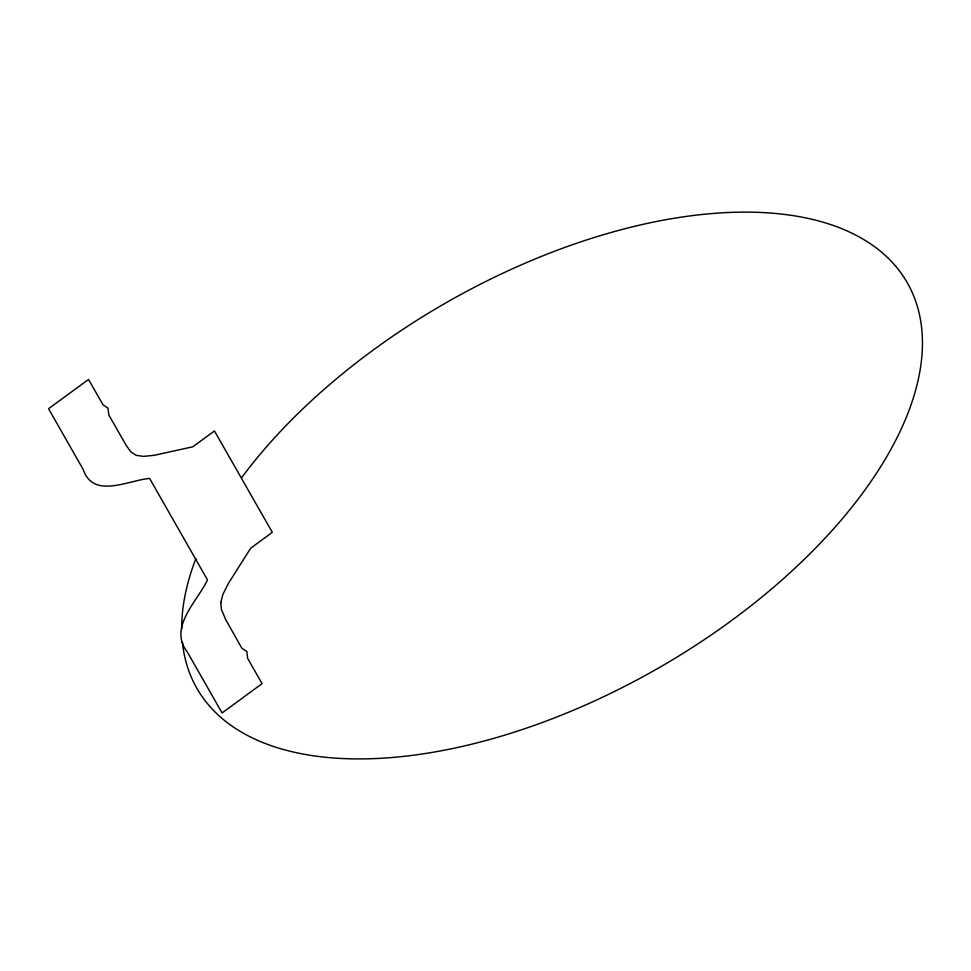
<?xml version="1.0" encoding="UTF-8"?>
<svg xmlns="http://www.w3.org/2000/svg" width="971" height="971" viewBox="0 0 971 971"><rect width="100%" height="100%" fill="white"/><g stroke="black" fill="none" stroke-linecap="round" stroke-linejoin="round"><path stroke-width="1.46" d="M241.73 477.586A409.022 211.277 -29.7 0 1 839.478 227.76A409.022 211.277 -29.7 0 1 686.594 651.128A409.022 211.277 -29.7 0 1 182.366 641.977M181.686 629.062A409.022 211.277 -29.7 0 1 195.851 558.677M220.793 602.445L221.424 609.46L225.758 619.704L241.815 648.155L246.877 651.638L247.605 658.289L262.061 683.645L222.08 712.945L187.367 652.099C167.934 627.436 197.441 601.45 207.466 579.869L149.619 478.46C128.488 480.099 93.459 499.495 83.251 469.576L48.55 408.73L88.531 379.43L102.999 404.773L108.06 408.257L108.776 414.92L126.436 445.75L130.83 451.782L136.025 455.29L143.417 456.406L154.401 455.278L192.853 446.781L214.457 430.942L272.305 532.351L250.688 548.19L228.306 583.583L222.929 594.325L220.793 602.445"/></g></svg>
